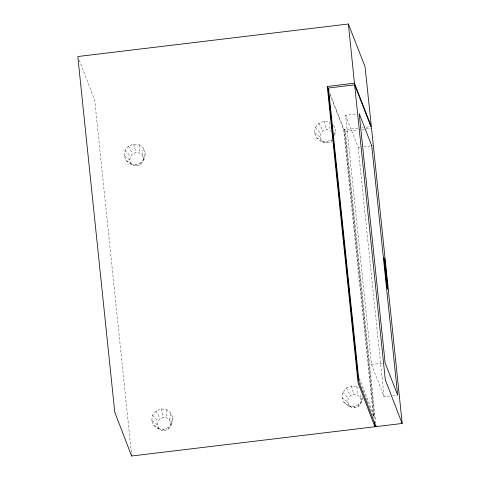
<?xml version="1.0" encoding="UTF-8"?>
<svg xmlns="http://www.w3.org/2000/svg" width="480" height="480" viewBox="0 0 480 480"><rect width="100%" height="100%" fill="white"/><g stroke="black" fill="none" stroke-linecap="round" stroke-linejoin="round"><path stroke-width="0.36" stroke-dasharray="2.4 1.8" d="M124.206 155.634L125.088 150.324L128.562 146.1L133.692 144.09L139.116 144.828L143.37 148.128L145.32 153.096L144.438 158.412L142.866 161.772L140.628 164.496L137.322 165.786L133.83 165.312L130.41 163.908L126.156 160.608L124.206 155.634L129.84 159.984L131.094 163.188L133.83 165.312M129.84 159.984L130.404 156.564L132.642 153.846L135.948 152.55L139.44 153.024L142.176 155.148L143.43 158.352L142.866 161.772M151.728 420.45L152.604 415.14L156.078 410.91L161.214 408.9L166.632 409.644L170.886 412.944L172.836 417.912L171.954 423.222L170.382 426.582L168.144 429.306L164.838 430.602L161.352 430.122L157.926 428.718L153.672 425.418L151.728 420.45L157.356 424.8L158.61 427.998L161.352 430.122M157.356 424.8L157.92 421.38L160.158 418.656L163.464 417.36L166.956 417.84L169.692 419.964L170.952 423.162L170.382 426.582M332.73 139.44L330.942 141.618L327.636 142.914L324.144 142.434L320.724 141.03L316.47 137.73L314.52 132.762L315.402 127.452L318.876 123.222L324.012 121.212L329.43 121.95L329.754 130.152L332.49 132.276M324.144 142.434L321.408 140.31L320.154 137.106L320.718 133.686L322.956 130.968L326.262 129.672L329.754 130.152M333.684 125.25L335.634 130.224L334.752 135.534L334.122 136.878M362.712 397.692L362.268 400.344L360.696 403.71L358.464 406.428L355.158 407.724L351.666 407.244L348.246 405.84L343.992 402.54L342.042 397.572L342.918 392.262L346.392 388.038L351.528 386.022L356.946 386.766L358.542 388.002M351.666 407.244L348.924 405.12L347.67 401.922L348.24 398.502L350.472 395.778L353.778 394.482L357.27 394.962L360.012 397.086L361.266 400.29L360.696 403.71M142.176 155.148L143.37 148.128M169.692 419.964L170.886 412.944M360.012 397.086L360.606 393.576M140.628 164.496L140.964 162.636L144.438 158.412M168.144 429.306L168.486 427.452L171.954 423.222M330.942 141.618L331.278 139.758L326.148 141.774L320.724 141.03M358.464 406.428L358.8 404.574L362.268 400.344M143.43 158.352L145.32 153.096M170.952 423.162L172.836 417.912M334.218 134.16L335.634 130.224M361.266 400.29L362.442 397.002M130.41 163.908L135.828 164.646L140.964 162.636M157.926 428.718L163.35 429.462L168.486 427.452M348.246 405.84L353.664 406.584L358.8 404.574M389.796 396.024L384.072 396.708L371.526 364.542L345.624 115.278L356.358 113.988M330.084 94.914L343.602 129.588L344.622 129.462L345.366 131.382L375.828 424.524M329.952 93.366L344.178 129.852L358.134 128.16M361.812 127.734L363.282 127.542M366.222 127.2L371.364 126.582M345.366 131.382L358.452 129.81M362.088 129.372L371.538 128.238M345.624 115.278L358.164 147.444L360.312 147.186M363.888 146.754L371.046 145.896M371.526 364.542L384.408 362.994M392.658 395.676L397.662 395.076M367.272 401.304L373.494 417.252L374.514 417.132L344.622 129.462M316.47 137.73L321.408 140.31M126.156 160.608L131.094 163.188M343.992 402.54L348.924 405.12M153.672 425.418L158.61 427.998M326.148 141.774L327.636 142.914M135.828 164.646L137.322 165.786M353.664 406.584L355.158 407.724M163.35 429.462L164.838 430.602M314.52 132.762L320.154 137.106M342.042 397.572L347.67 401.922M315.402 127.452L320.718 133.686M342.918 392.262L348.24 398.502M125.088 150.324L130.404 156.564M152.604 415.14L157.92 421.38M318.876 123.222L322.956 130.968M346.392 388.038L350.472 395.778M128.562 146.1L132.642 153.846M156.078 410.91L160.158 418.656M359.37 378.294L374.514 417.132M359.976 382.578L367.002 400.608M79.266 60.054L94.722 100.326L131.478 453.894M324.012 121.212L326.262 129.672M351.528 386.022L353.778 394.482M133.692 144.09L135.948 152.55M161.214 408.9L163.464 417.36M358.164 147.444L384.072 396.708M344.178 129.84L374.19 418.692M343.602 129.588L373.494 417.252M356.946 386.766L357.27 394.962M166.632 409.644L166.956 417.84M139.116 144.828L139.44 153.024"/><path stroke-width="0.72" d="M348.39 24L354.456 83.202L371.364 126.582L365.058 66.75L348.39 24L77.874 56.52L77.856 57.066L114.762 412.194L131.61 456L374.94 426.75L374.502 421.668M131.61 456L131.556 454.644M375.96 426.63L359.112 382.818L328.458 88.014L354.63 84.87L371.538 128.238L402.144 422.934L402.126 423.48L375.96 426.63L375.948 425.7M374.94 426.75L358.092 382.944L327.264 86.472L354.456 83.202M329.208 89.934L328.188 90.06L358.08 377.724L359.166 380.496M402.126 423.48L385.278 379.674L354.63 84.87M327.27 86.484L328.878 90.612M371.76 145.812L359.22 113.646L385.122 362.91L397.662 395.076L371.76 145.812M384.942 260.172L383.946 257.61L386.832 286.758L387.834 289.32L384.942 260.172"/></g></svg>
